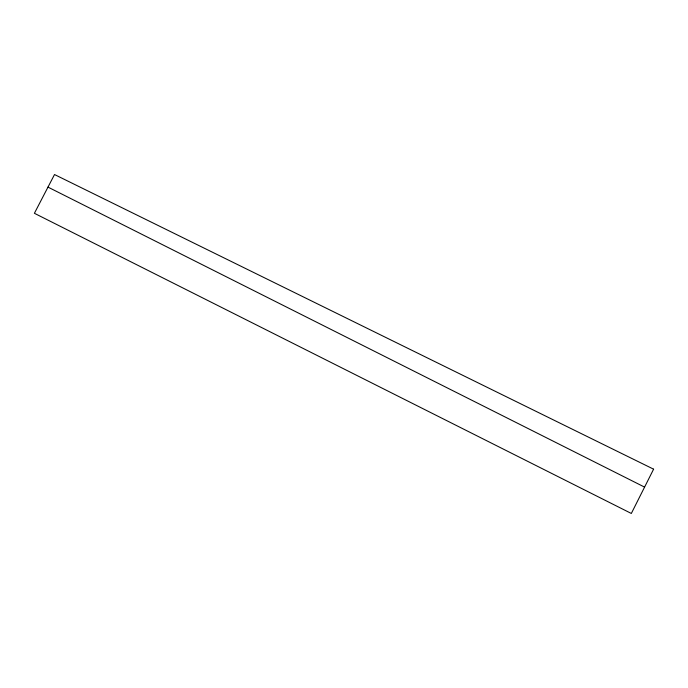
<?xml version="1.0" encoding="UTF-8"?>
<svg xmlns="http://www.w3.org/2000/svg" width="688" height="688" viewBox="0 0 688 688"><rect width="100%" height="100%" fill="white"/><g stroke="black" fill="none" stroke-linecap="round" stroke-linejoin="round"><path stroke-width="1.03" d="M47.988 187.11L644.579 487.113M653.6 469.173L631.326 513.463L34.4 213.289L54.515 174.537L653.6 469.173"/></g></svg>
